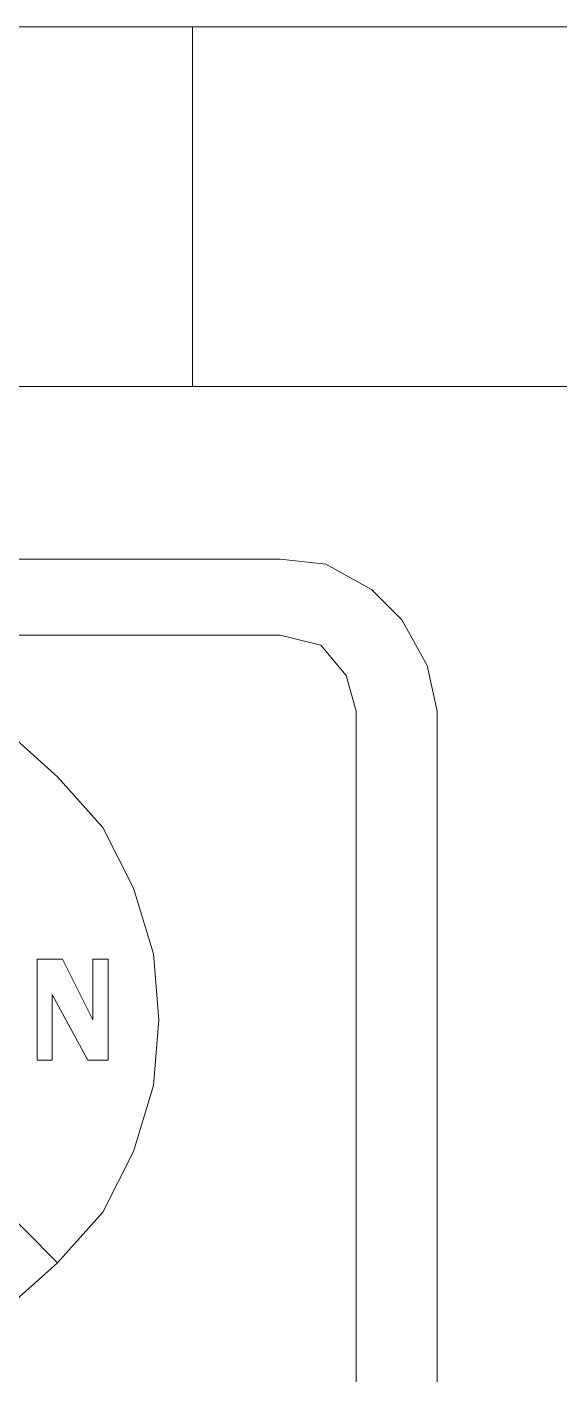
# Model space of a CAD drawing. Extents: x 2510 to 2649, y 709 to 759.
# Drawn here: x 2594.769 to 2596.549, y 752.817 to 757.329 of the extents above; entities that cross this region are included whole.
import ezdxf

# ---------------------------------------------------------------- set-up
doc = ezdxf.new("R2010")
doc.units = 0
doc.header["$MEASUREMENT"] = 0
doc.layers.add('HANBO', color=7, linetype='CONTINUOUS', lineweight=9)

# ---------------------------------------------------------------- blocks, each defined once
blk = doc.blocks.new('ea')
at = {"layer": 'HANBO', "lineweight": 0}
for points in [[(57.2716, 80.5321), (54.291, 80.5321)], [(57.782, 80.0381), (57.7491, 80.1863), (57.6668, 80.3345), (57.568, 80.4333), (57.4197, 80.5157), (57.2716, 80.5321)], [(57.2716, 80.2851), (54.291, 80.2851)], [(57.5186, 80.0381), (57.4856, 80.1534), (57.4033, 80.2521), (57.2716, 80.2851)], [(56.3823, 78.095), (56.547, 78.2432), (56.6952, 78.4079), (56.794, 78.6055), (56.8599, 78.8195), (56.8763, 79.0336), (56.8599, 79.2477), (56.794, 79.4617), (56.6952, 79.6593), (56.547, 79.824), (56.3823, 79.9722)], [(57.5186, 77.0411), (57.5186, 80.0381)], [(57.782, 77.0411), (57.782, 80.0381)], [(54.9662, 79.8404), (56.547, 78.2432)], [(56.4811, 79.2312), (56.4811, 78.9018), (56.5305, 78.9018), (56.5305, 79.116)], [(56.5634, 79.2312), (56.4811, 79.2312)], [(56.6623, 79.0336), (56.5634, 79.2312)], [(56.6623, 79.2312), (56.6623, 79.0336)], [(56.6623, 79.2312), (56.7117, 79.2312), (56.7117, 78.9018)], [(56.7117, 78.9018), (56.6458, 78.9018), (56.5305, 79.116)]]:
    blk.add_lwpolyline(points, dxfattribs=at)

msp = doc.modelspace()

# ---------------------------------------------------------------- linework, layer by layer
at = {"layer": 'HANBO'}
msp.add_line((2595.3223, 756.1248), (2595.3223, 757.3294), dxfattribs=at)
at = {"layer": 'HANBO', "linetype": 'Continuous', "lineweight": 0}
for points in [[(2581.2247, 757.3294), (2649.129, 757.3294), (2649.129, 709.1443), (2581.2247, 709.1443)], [(2582.4294, 756.1248), (2647.9244, 756.1248), (2647.9266, 710.3489), (2582.4294, 710.3489)]]:
    msp.add_lwpolyline(points, close=True, dxfattribs=at)

# ---------------------------------------------------------------- block references
at = {"layer": 'HANBO', "color": 3, "xscale": 1.029611071577228, "yscale": 1.029611071577228, "zscale": 1.029611071577228}
msp.add_blockref('ea', (2536.649, 672.6298), dxfattribs=at)

doc.saveas('drawing.dxf')
